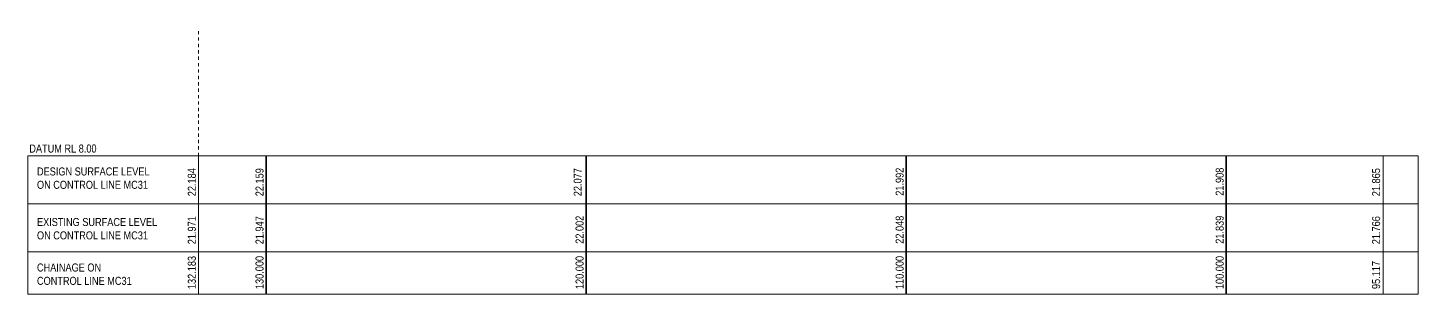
# Model space of a CAD drawing. Header units: metres. Extents: x -353 to -169, y 1 to 28.
# Drawn here: x -296.24 to -252.8, y 1.31 to 9.63 of the extents above; entities that cross this region are included whole.
import ezdxf

# ---------------------------------------------------------------- set-up
doc = ezdxf.new("R2010")
doc.units = ezdxf.units.M
doc.linetypes.add('JacobsCenter', pattern=[0.015, 0.009, -0.0015, 0.003, -0.0015])
for name, color, linetype, lineweight in [('A-DETL', 7, 'Continuous', 13), ('A-DETL-THIN', 7, 'Continuous', 9), ('G-ANNO-TEXT', 7, 'Continuous', 9)]:
    doc.layers.add(name, color=color, linetype=linetype, lineweight=lineweight)
doc.styles.add('Arial Narrow_1', font='ARIALN.TTF', dxfattribs={"height": 0.25})

msp = doc.modelspace()

# ---------------------------------------------------------------- linework, layer by layer
at = {"layer": 'A-DETL', "linetype": 'JacobsCenter', "lineweight": 18}
msp.add_line((-290.9072, 5.6286), (-290.9072, 9.6286), dxfattribs=at)
at = {"layer": 'A-DETL', "lineweight": 35}
for p, q in [((-288.791, 1.3086), (-288.791, 5.6286)), ((-278.791, 1.3086), (-278.791, 5.6286)), ((-268.791, 1.3086), (-268.791, 5.6286)), ((-258.791, 1.3086), (-258.791, 5.6286))]:
    msp.add_line(p, q, dxfattribs=at)
at = {"layer": 'A-DETL-THIN'}
for p, q in [((-296.238, 1.3086), (-296.238, 5.6286)), ((-296.238, 5.6286), (-252.796, 5.6286)), ((-290.9072, 1.3086), (-290.9072, 5.6286)), ((-253.891, 1.3086), (-253.891, 5.6286)), ((-252.796, 5.6286), (-252.796, 1.3086)), ((-252.796, 4.1286), (-296.238, 4.1286)), ((-252.796, 2.6286), (-296.238, 2.6286)), ((-252.796, 1.3086), (-296.238, 1.3086))]:
    msp.add_line(p, q, dxfattribs=at)

# ---------------------------------------------------------------- texts
at = {"layer": 'G-ANNO-TEXT', "char_height": 0.25, "attachment_point": 1, "style": 'Arial Narrow_1', "bg_fill": 3, "box_fill_scale": 1, "bg_fill_color": 256, "bg_fill_transparency": 0}
for s, insert in [('DESIGN SURFACE LEVEL ', (-295.9515, 5.2669)), ('EXISTING SURFACE LEVEL ', (-295.9515, 3.6871)), ('CHAINAGE ON ', (-295.9515, 2.2669))]:
    msp.add_mtext(s, dxfattribs=dict(at, insert=insert))

# ---------------------------------------------------------------- next in the draw order: texts
for s, insert in [('DATUM RL 8.00', (-296.1906, 5.9824)), ('ON CONTROL LINE MC31', (-295.9515, 4.8502)), ('ON CONTROL LINE MC31', (-295.9515, 3.2703)), ('CONTROL LINE MC31', (-295.9515, 1.8502))]:
    msp.add_mtext(s, dxfattribs=dict(at, insert=insert))
at = {"layer": 'G-ANNO-TEXT', "char_height": 0.25, "attachment_point": 1, "rotation": 90, "style": 'Arial Narrow_1', "bg_fill": 3, "box_fill_scale": 1, "bg_fill_color": 256, "bg_fill_transparency": 0}
for s, insert in [('22.184', (-291.2393, 4.3685)), ('22.159', (-289.1232, 4.3685)), ('22.077', (-279.1832, 4.3685)), ('21.992', (-269.1232, 4.3835)), ('21.908', (-259.1232, 4.3835)), ('21.865', (-254.2368, 4.3685)), ('21.971', (-291.2393, 2.8685)), ('21.947', (-289.1232, 2.8685)), ('22.002', (-279.1232, 2.8835)), ('22.048', (-269.1232, 2.8835)), ('21.839', (-259.1232, 2.8835)), ('21.766', (-254.2368, 2.8685)), ('132.183', (-291.2393, 1.4682)), ('130.000', (-289.1232, 1.4682)), ('120.000', (-279.1232, 1.4682)), ('110.000', (-269.1232, 1.4682)), ('100.000', (-259.1232, 1.4682)), ('95.117', (-254.2368, 1.4682))]:
    msp.add_mtext(s, dxfattribs=dict(at, insert=insert))

doc.saveas('drawing.dxf')
